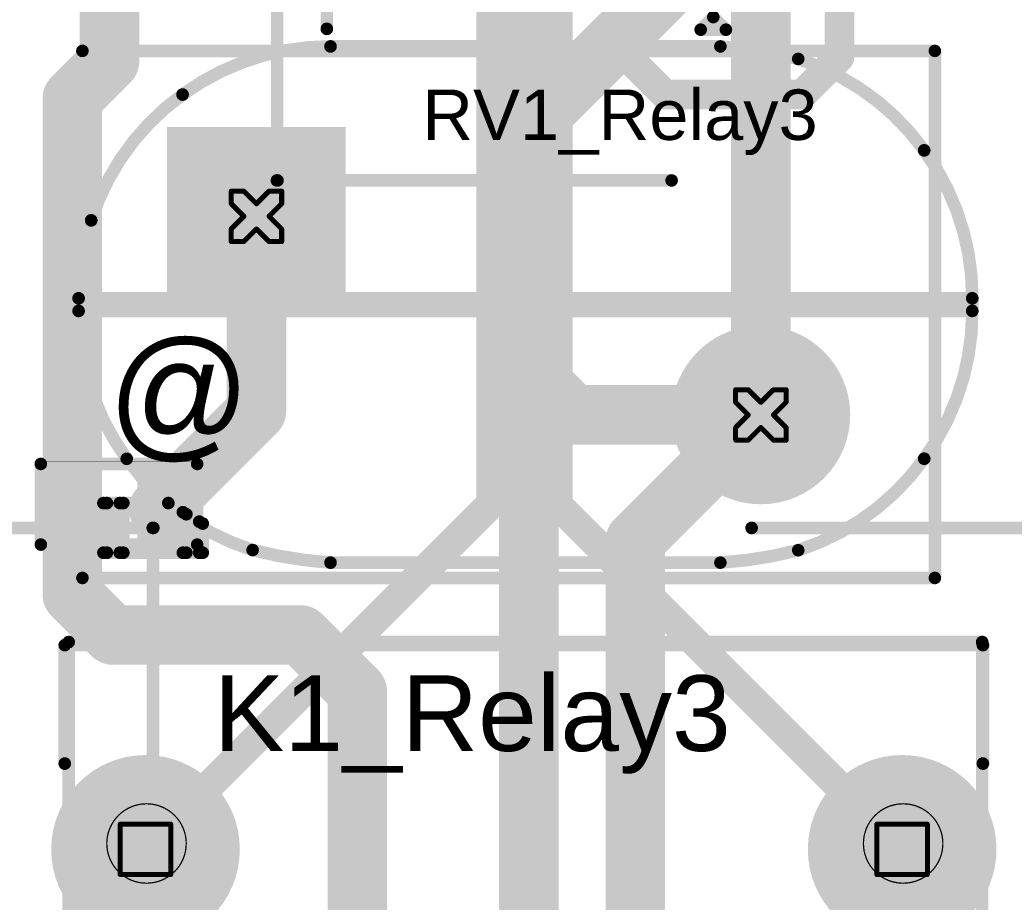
# Model space of a CAD drawing. Header units: millimetres. Extents: x -16 to 330, y -45 to 150.
# Drawn here: x 46.66 to 56.68, y -0.76 to 8.13 of the extents above; entities that cross this region are included whole.
import ezdxf

# ---------------------------------------------------------------- set-up
doc = ezdxf.new("R2010")
doc.units = ezdxf.units.MM
for name, color, linetype in [('BottomLayer', 5, 'Continuous'), ('BottomSolder', 6, 'Continuous'), ('DrillDrawing', 1, 'Continuous'), ('Mechanical1', 6, 'Continuous'), ('Mechanical13', 56, 'Continuous'), ('MidLayer1', 16, 'Continuous'), ('MidLayer2', 76, 'Continuous'), ('MultiLayer', 9, 'Continuous'), ('PadHoleLayer', 156, 'Continuous'), ('TopLayer', 1, 'Continuous'), ('TopOverlay', 2, 'Continuous'), ('TopPaste', 8, 'Continuous'), ('TopSolder', 216, 'Continuous')]:
    doc.layers.add(name, color=color, linetype=linetype)
doc.styles.add('Arial', font='arial.ttf', dxfattribs={"height": 0.2})

# ---------------------------------------------------------------- blocks, each defined once
blk = doc.blocks.new('ERZ_V07D680_9')
at = {"layer": 'BottomLayer'}
blk.add_hatch(color=5, dxfattribs=at).paths.add_polyline_path([(-3.44, 1.9), (-1.64, 1.9), (-1.64, 0.1), (-3.44, 0.1)])
h = blk.add_hatch(color=5, dxfattribs=at)
edge = h.paths.add_edge_path()
edge.add_arc((2.54, -1), 0.9, 0, 360)
at = {"layer": 'BottomSolder'}
h = blk.add_hatch(color=6, dxfattribs=at)
edge = h.paths.add_edge_path()
edge.add_arc((-2.54, 1), 0.4, 0, 360)
h = blk.add_hatch(color=6, dxfattribs=at)
edge = h.paths.add_edge_path()
edge.add_arc((2.54, -1), 0.4, 0, 360)
at = {"layer": 'MidLayer1'}
blk.add_hatch(color=16, dxfattribs=at).paths.add_polyline_path([(-3.44, 1.9), (-1.64, 1.9), (-1.64, 0.1), (-3.44, 0.1)])
h = blk.add_hatch(color=16, dxfattribs=at)
edge = h.paths.add_edge_path()
edge.add_arc((2.54, -1), 0.9, 0, 360)
at = {"layer": 'MidLayer2'}
blk.add_hatch(color=76, dxfattribs=at).paths.add_polyline_path([(-3.44, 1.9), (-1.64, 1.9), (-1.64, 0.1), (-3.44, 0.1)])
h = blk.add_hatch(color=76, dxfattribs=at)
edge = h.paths.add_edge_path()
edge.add_arc((2.54, -1), 0.9, 0, 360)
at = {"layer": 'MultiLayer'}
blk.add_hatch(color=9, dxfattribs=at).paths.add_polyline_path([(-3.44, 1.9), (-1.64, 1.9), (-1.64, 0.1), (-3.44, 0.1)])
h = blk.add_hatch(color=9, dxfattribs=at)
edge = h.paths.add_edge_path()
edge.add_arc((2.54, -1), 0.9, 0, 360)
at = {"layer": 'PadHoleLayer'}
h = blk.add_hatch(color=156, dxfattribs=at)
edge = h.paths.add_edge_path()
edge.add_arc((-2.54, 1), 0.4, 0, 360)
h = blk.add_hatch(color=156, dxfattribs=at)
edge = h.paths.add_edge_path()
edge.add_arc((2.54, -1), 0.4, 0, 360)
at = {"layer": 'TopLayer'}
blk.add_hatch(color=1, dxfattribs=at).paths.add_polyline_path([(-3.44, 1.9), (-1.64, 1.9), (-1.64, 0.1), (-3.44, 0.1)])
h = blk.add_hatch(color=1, dxfattribs=at)
edge = h.paths.add_edge_path()
edge.add_arc((2.54, -1), 0.9, 0, 360)
at = {"layer": 'TopSolder'}
h = blk.add_hatch(color=216, dxfattribs=at)
edge = h.paths.add_edge_path()
edge.add_arc((-2.54, 1), 0.4, 0, 360)
h = blk.add_hatch(color=216, dxfattribs=at)
edge = h.paths.add_edge_path()
edge.add_arc((2.54, -1), 0.4, 0, 360)
at = {"layer": 'TopOverlay', "const_width": 0.127}
for points in [[(-4.293, -2.642), (-4.293, 2.667)], [(-4.293, 2.667), (4.293, 2.667)], [(4.293, -2.642), (4.293, 2.667)], [(-4.293, -2.642), (4.293, -2.642)]]:
    blk.add_lwpolyline(points, dxfattribs=at)
at = {"layer": 'TopOverlay', "const_width": 0.0635}
for points in [[(-4.324, 2.667, 1), (-4.261, 2.667, 1)], [(-4.324, 2.667, 1), (-4.261, 2.667, 1)], [(4.261, 2.667, 1), (4.324, 2.667, 1)], [(4.261, 2.667, 1), (4.324, 2.667, 1)], [(-4.324, -2.642, 1), (-4.261, -2.642, 1)], [(-4.324, -2.642, 1), (-4.261, -2.642, 1)], [(4.261, -2.642, 1), (4.324, -2.642, 1)], [(4.261, -2.642, 1), (4.324, -2.642, 1)]]:
    blk.add_lwpolyline(points, format="xyb", close=True, dxfattribs=at)
blk = doc.blocks.new('EA2_3TNU_16')
at = {"layer": 'BottomLayer'}
h = blk.add_hatch(color=5, dxfattribs=at)
edge = h.paths.add_edge_path()
edge.add_arc((-3.81, -5.08), 0.95, 0, 360)
h = blk.add_hatch(color=5, dxfattribs=at)
edge = h.paths.add_edge_path()
edge.add_arc((3.81, -5.08), 0.95, 0, 360)
at = {"layer": 'BottomSolder'}
h = blk.add_hatch(color=6, dxfattribs=at)
edge = h.paths.add_edge_path()
edge.add_arc((-3.81, -5.08), 0.41, 0, 360)
h = blk.add_hatch(color=6, dxfattribs=at)
edge = h.paths.add_edge_path()
edge.add_arc((3.81, -5.08), 0.41, 0, 360)
at = {"layer": 'MidLayer1'}
h = blk.add_hatch(color=16, dxfattribs=at)
edge = h.paths.add_edge_path()
edge.add_arc((-3.81, -5.08), 0.95, 0, 360)
h = blk.add_hatch(color=16, dxfattribs=at)
edge = h.paths.add_edge_path()
edge.add_arc((3.81, -5.08), 0.95, 0, 360)
at = {"layer": 'MidLayer2'}
h = blk.add_hatch(color=76, dxfattribs=at)
edge = h.paths.add_edge_path()
edge.add_arc((-3.81, -5.08), 0.95, 0, 360)
h = blk.add_hatch(color=76, dxfattribs=at)
edge = h.paths.add_edge_path()
edge.add_arc((3.81, -5.08), 0.95, 0, 360)
at = {"layer": 'MultiLayer'}
h = blk.add_hatch(color=9, dxfattribs=at)
edge = h.paths.add_edge_path()
edge.add_arc((-3.81, -5.08), 0.95, 0, 360)
h = blk.add_hatch(color=9, dxfattribs=at)
edge = h.paths.add_edge_path()
edge.add_arc((3.81, -5.08), 0.95, 0, 360)
at = {"layer": 'PadHoleLayer'}
h = blk.add_hatch(color=156, dxfattribs=at)
edge = h.paths.add_edge_path()
edge.add_arc((-3.81, -5.08), 0.41, 0, 360)
h = blk.add_hatch(color=156, dxfattribs=at)
edge = h.paths.add_edge_path()
edge.add_arc((3.81, -5.08), 0.41, 0, 360)
at = {"layer": 'TopLayer'}
h = blk.add_hatch(color=1, dxfattribs=at)
edge = h.paths.add_edge_path()
edge.add_arc((-3.81, -5.08), 0.95, 0, 360)
h = blk.add_hatch(color=1, dxfattribs=at)
edge = h.paths.add_edge_path()
edge.add_arc((3.81, -5.08), 0.95, 0, 360)
at = {"layer": 'TopSolder'}
h = blk.add_hatch(color=216, dxfattribs=at)
edge = h.paths.add_edge_path()
edge.add_arc((-3.81, -5.08), 0.41, 0, 360)
h = blk.add_hatch(color=216, dxfattribs=at)
edge = h.paths.add_edge_path()
edge.add_arc((3.81, -5.08), 0.41, 0, 360)
at = {"layer": 'TopOverlay', "const_width": 0.127}
for points in [[(-4.623, -5.944), (-4.623, -7.137)], [(4.623, -5.944), (4.623, -7.137)], [(4.623, -7.137), (-4.623, -7.137)]]:
    blk.add_lwpolyline(points, dxfattribs=at)
at = {"layer": 'TopOverlay', "const_width": 0.0635}
for points in [[(-4.655, -5.944, 1), (-4.591, -5.944, 1)], [(4.591, -5.944, 1), (4.655, -5.944, 1)], [(-4.655, -7.137, 1), (-4.591, -7.137, 1)], [(-4.655, -7.137, 1), (-4.591, -7.137, 1)], [(4.591, -7.137, 1), (4.655, -7.137, 1)], [(4.591, -7.137, 1), (4.655, -7.137, 1)]]:
    blk.add_lwpolyline(points, format="xyb", close=True, dxfattribs=at)
blk = doc.blocks.new('R___0402_27')
at = {"layer": 'TopLayer'}
for points in [[(-0.699, -0.318), (-0.699, 0.318), (-0.241, 0.318), (-0.241, -0.318)], [(0.241, -0.318), (0.241, 0.318), (0.699, 0.318), (0.699, -0.318)]]:
    blk.add_hatch(color=1, dxfattribs=at).paths.add_polyline_path(points)
at = {"layer": 'TopPaste'}
for points in [[(-0.699, -0.318), (-0.699, 0.318), (-0.241, 0.318), (-0.241, -0.318)], [(0.241, -0.318), (0.241, 0.318), (0.699, 0.318), (0.699, -0.318)]]:
    blk.add_hatch(color=8, dxfattribs=at).paths.add_polyline_path(points)
at = {"layer": 'TopSolder'}
for points in [[(-0.754, -0.373), (-0.754, 0.373), (-0.186, 0.373), (-0.186, -0.373)], [(0.186, -0.373), (0.186, 0.373), (0.754, 0.373), (0.754, -0.373)]]:
    blk.add_hatch(color=216, dxfattribs=at).paths.add_polyline_path(points)
at = {"layer": 'TopOverlay'}
for points, const_width in [([(0.787, 0.406), (-0.787, 0.406)], 0.127), ([(-0.787, 0.406), (-0.787, -0.406)], 0.127), ([(0.787, 0.406), (0.787, -0.406)], 0.127), ([(0.787, -0.406), (-0.787, -0.406)], 0.127), ([(0.813, -0.432), (-0.813, -0.432)], 0.00323)]:
    blk.add_lwpolyline(points, dxfattribs=dict(at, const_width=const_width))
for points, const_width in [([(-0.819, 0.406, 1), (-0.756, 0.406, 1)], 0.0635), ([(-0.819, 0.406, 1), (-0.756, 0.406, 1)], 0.0635), ([(0.756, 0.406, 1), (0.819, 0.406, 1)], 0.0635), ([(0.756, 0.406, 1), (0.819, 0.406, 1)], 0.0635), ([(-0.819, -0.406, 1), (-0.756, -0.406, 1)], 0.0635), ([(-0.819, -0.406, 1), (-0.756, -0.406, 1)], 0.0635), ([(0.756, -0.406, 1), (0.819, -0.406, 1)], 0.0635), ([(0.756, -0.406, 1), (0.819, -0.406, 1)], 0.0635), ([(-0.814, -0.432, 1), (-0.812, -0.432, 1)], 0.00161), ([(0.812, -0.432, 1), (0.814, -0.432, 1)], 0.00161)]:
    blk.add_lwpolyline(points, format="xyb", close=True, dxfattribs=dict(at, const_width=const_width))
blk = doc.blocks.new('SOP_4_1_27_________B____2_6___63')
at = {"layer": 'TopLayer'}
for points in [[(-3.875, 1.035), (-2.375, 1.035), (-2.375, 0.235), (-3.875, 0.235)], [(2.375, 1.035), (3.875, 1.035), (3.875, 0.235), (2.375, 0.235)], [(2.375, 1.035), (3.875, 1.035), (3.875, 0.235), (2.375, 0.235)], [(-3.875, -0.235), (-2.375, -0.235), (-2.375, -1.035), (-3.875, -1.035)], [(2.375, -0.235), (3.875, -0.235), (3.875, -1.035), (2.375, -1.035)]]:
    blk.add_hatch(color=1, dxfattribs=at).paths.add_polyline_path(points)
at = {"layer": 'TopPaste'}
for points in [[(-3.875, 1.035), (-2.375, 1.035), (-2.375, 0.235), (-3.875, 0.235)], [(2.375, 1.035), (3.875, 1.035), (3.875, 0.235), (2.375, 0.235)], [(2.375, 1.035), (3.875, 1.035), (3.875, 0.235), (2.375, 0.235)], [(-3.875, -0.235), (-2.375, -0.235), (-2.375, -1.035), (-3.875, -1.035)], [(2.375, -0.235), (3.875, -0.235), (3.875, -1.035), (2.375, -1.035)]]:
    blk.add_hatch(color=8, dxfattribs=at).paths.add_polyline_path(points)
at = {"layer": 'TopSolder'}
for points in [[(-3.875, 1.035), (-2.375, 1.035), (-2.375, 0.235), (-3.875, 0.235)], [(2.375, 1.035), (3.875, 1.035), (3.875, 0.235), (2.375, 0.235)], [(2.375, 1.035), (3.875, 1.035), (3.875, 0.235), (2.375, 0.235)], [(-3.875, -0.235), (-2.375, -0.235), (-2.375, -1.035), (-3.875, -1.035)], [(2.375, -0.235), (3.875, -0.235), (3.875, -1.035), (2.375, -1.035)]]:
    blk.add_hatch(color=216, dxfattribs=at).paths.add_polyline_path(points)
at = {"layer": 'TopOverlay', "const_width": 0.127}
for points in [[(-1.778, 1.448), (2.083, 1.448)], [(-4.166, 0.762), (-4.166, 0.508)], [(-4.166, 0.762), (-4.039, 0.635)], [(-4.039, 0.635), (-4.166, 0.508)], [(-1.778, -1.448), (2.083, -1.448)]]:
    blk.add_lwpolyline(points, dxfattribs=at)
at = {"layer": 'TopOverlay', "const_width": 0.0635}
for points in [[(-1.81, 1.448, 1), (-1.746, 1.448, 1)], [(2.051, 1.448, 1), (2.115, 1.448, 1)], [(-4.197, 0.762, 1), (-4.134, 0.762, 1)], [(-4.197, 0.762, 1), (-4.134, 0.762, 1)], [(-4.07, 0.635, 1), (-4.007, 0.635, 1)], [(-4.07, 0.635, 1), (-4.007, 0.635, 1)], [(-4.197, 0.508, 1), (-4.134, 0.508, 1)], [(-4.197, 0.508, 1), (-4.134, 0.508, 1)], [(-1.81, -1.448, 1), (-1.746, -1.448, 1)], [(2.051, -1.448, 1), (2.115, -1.448, 1)]]:
    blk.add_lwpolyline(points, format="xyb", close=True, dxfattribs=at)

msp = doc.modelspace()

# ---------------------------------------------------------------- linework, layer by layer
at = {"layer": 'BottomLayer', "const_width": 0.3}
for points in [[(51.41, 3.251), (51.41, 10.25)], [(52.082, 3.24), (52.082, 9.765)], [(47.93, -0.229), (51.41, 3.251)], [(52.082, 3.24), (55.55, -0.229)]]:
    msp.add_lwpolyline(points, dxfattribs=at)
at = {"layer": 'BottomLayer', "const_width": 0.15}
for points in [[(51.335, 3.251, 1), (51.485, 3.251, 1)], [(51.335, 3.251, 1), (51.485, 3.251, 1)], [(52.007, 3.24, 1), (52.157, 3.24, 1)], [(52.007, 3.24, 1), (52.157, 3.24, 1)], [(47.855, -0.229, 1), (48.005, -0.229, 1)], [(55.475, -0.229, 1), (55.625, -0.229, 1)]]:
    msp.add_lwpolyline(points, format="xyb", close=True, dxfattribs=at)
at = {"layer": 'DrillDrawing', "const_width": 0.0508}
for points in [[(48.793, 6.274), (48.793, 6.401)], [(48.793, 6.401), (48.92, 6.401)], [(48.92, 6.401), (49.047, 6.274)], [(49.047, 6.274), (49.174, 6.401)], [(49.174, 6.401), (49.301, 6.401)], [(49.301, 6.274), (49.301, 6.401)], [(48.793, 6.274), (48.92, 6.147)], [(49.174, 6.147), (49.301, 6.274)], [(48.793, 6.02), (48.92, 6.147)], [(49.174, 6.147), (49.301, 6.02)], [(48.793, 5.893), (48.793, 6.02)], [(48.92, 5.893), (49.047, 6.02)], [(49.047, 6.02), (49.174, 5.893)], [(49.301, 5.893), (49.301, 6.02)], [(48.793, 5.893), (48.92, 5.893)], [(49.174, 5.893), (49.301, 5.893)], [(53.873, 4.274), (53.873, 4.401)], [(53.873, 4.401), (54, 4.401)], [(54, 4.401), (54.127, 4.274)], [(54.127, 4.274), (54.254, 4.401)], [(54.254, 4.401), (54.381, 4.401)], [(54.381, 4.274), (54.381, 4.401)], [(53.873, 4.274), (54, 4.147)], [(54.254, 4.147), (54.381, 4.274)], [(53.873, 4.02), (54, 4.147)], [(54.254, 4.147), (54.381, 4.02)], [(53.873, 3.893), (53.873, 4.02)], [(54, 3.893), (54.127, 4.02)], [(54.127, 4.02), (54.254, 3.893)], [(54.381, 3.893), (54.381, 4.02)], [(53.873, 3.893), (54, 3.893)], [(54.254, 3.893), (54.381, 3.893)], [(47.676, 0.025), (48.184, 0.025)], [(47.676, -0.483), (47.676, 0.025)], [(48.184, -0.483), (48.184, 0.025)], [(55.296, 0.025), (55.804, 0.025)], [(55.296, -0.483), (55.296, 0.025)], [(55.804, -0.483), (55.804, 0.025)], [(47.676, -0.483), (48.184, -0.483)], [(55.296, -0.483), (55.804, -0.483)]]:
    msp.add_lwpolyline(points, dxfattribs=at)
at = {"layer": 'DrillDrawing', "const_width": 0.0254}
for points in [[(48.781, 6.401, 1), (48.806, 6.401, 1)], [(48.781, 6.401, 1), (48.806, 6.401, 1)], [(48.908, 6.401, 1), (48.933, 6.401, 1)], [(48.908, 6.401, 1), (48.933, 6.401, 1)], [(49.162, 6.401, 1), (49.187, 6.401, 1)], [(49.162, 6.401, 1), (49.187, 6.401, 1)], [(49.289, 6.401, 1), (49.314, 6.401, 1)], [(49.289, 6.401, 1), (49.314, 6.401, 1)], [(48.781, 6.274, 1), (48.806, 6.274, 1)], [(48.781, 6.274, 1), (48.806, 6.274, 1)], [(49.035, 6.274, 1), (49.06, 6.274, 1)], [(49.035, 6.274, 1), (49.06, 6.274, 1)], [(49.289, 6.274, 1), (49.314, 6.274, 1)], [(49.289, 6.274, 1), (49.314, 6.274, 1)], [(48.908, 6.147, 1), (48.933, 6.147, 1)], [(48.908, 6.147, 1), (48.933, 6.147, 1)], [(49.162, 6.147, 1), (49.187, 6.147, 1)], [(49.162, 6.147, 1), (49.187, 6.147, 1)], [(48.781, 6.02, 1), (48.806, 6.02, 1)], [(48.781, 6.02, 1), (48.806, 6.02, 1)], [(49.035, 6.02, 1), (49.06, 6.02, 1)], [(49.035, 6.02, 1), (49.06, 6.02, 1)], [(49.289, 6.02, 1), (49.314, 6.02, 1)], [(49.289, 6.02, 1), (49.314, 6.02, 1)], [(48.781, 5.893, 1), (48.806, 5.893, 1)], [(48.781, 5.893, 1), (48.806, 5.893, 1)], [(48.908, 5.893, 1), (48.933, 5.893, 1)], [(48.908, 5.893, 1), (48.933, 5.893, 1)], [(49.162, 5.893, 1), (49.187, 5.893, 1)], [(49.162, 5.893, 1), (49.187, 5.893, 1)], [(49.289, 5.893, 1), (49.314, 5.893, 1)], [(49.289, 5.893, 1), (49.314, 5.893, 1)], [(53.861, 4.401, 1), (53.886, 4.401, 1)], [(53.861, 4.401, 1), (53.886, 4.401, 1)], [(53.988, 4.401, 1), (54.013, 4.401, 1)], [(53.988, 4.401, 1), (54.013, 4.401, 1)], [(54.242, 4.401, 1), (54.267, 4.401, 1)], [(54.242, 4.401, 1), (54.267, 4.401, 1)], [(54.369, 4.401, 1), (54.394, 4.401, 1)], [(54.369, 4.401, 1), (54.394, 4.401, 1)], [(53.861, 4.274, 1), (53.886, 4.274, 1)], [(53.861, 4.274, 1), (53.886, 4.274, 1)], [(54.115, 4.274, 1), (54.14, 4.274, 1)], [(54.115, 4.274, 1), (54.14, 4.274, 1)], [(54.369, 4.274, 1), (54.394, 4.274, 1)], [(54.369, 4.274, 1), (54.394, 4.274, 1)], [(53.988, 4.147, 1), (54.013, 4.147, 1)], [(53.988, 4.147, 1), (54.013, 4.147, 1)], [(54.242, 4.147, 1), (54.267, 4.147, 1)], [(54.242, 4.147, 1), (54.267, 4.147, 1)], [(53.861, 4.02, 1), (53.886, 4.02, 1)], [(53.861, 4.02, 1), (53.886, 4.02, 1)], [(54.115, 4.02, 1), (54.14, 4.02, 1)], [(54.115, 4.02, 1), (54.14, 4.02, 1)], [(54.369, 4.02, 1), (54.394, 4.02, 1)], [(54.369, 4.02, 1), (54.394, 4.02, 1)], [(53.861, 3.893, 1), (53.886, 3.893, 1)], [(53.861, 3.893, 1), (53.886, 3.893, 1)], [(53.988, 3.893, 1), (54.013, 3.893, 1)], [(53.988, 3.893, 1), (54.013, 3.893, 1)], [(54.242, 3.893, 1), (54.267, 3.893, 1)], [(54.242, 3.893, 1), (54.267, 3.893, 1)], [(54.369, 3.893, 1), (54.394, 3.893, 1)], [(54.369, 3.893, 1), (54.394, 3.893, 1)], [(47.663, 0.025, 1), (47.688, 0.025, 1)], [(47.663, 0.025, 1), (47.688, 0.025, 1)], [(48.171, 0.025, 1), (48.196, 0.025, 1)], [(48.171, 0.025, 1), (48.196, 0.025, 1)], [(55.283, 0.025, 1), (55.308, 0.025, 1)], [(55.283, 0.025, 1), (55.308, 0.025, 1)], [(55.791, 0.025, 1), (55.816, 0.025, 1)], [(55.791, 0.025, 1), (55.816, 0.025, 1)], [(47.663, -0.483, 1), (47.688, -0.483, 1)], [(47.663, -0.483, 1), (47.688, -0.483, 1)], [(48.171, -0.483, 1), (48.196, -0.483, 1)], [(48.171, -0.483, 1), (48.196, -0.483, 1)], [(55.283, -0.483, 1), (55.308, -0.483, 1)], [(55.283, -0.483, 1), (55.308, -0.483, 1)], [(55.791, -0.483, 1), (55.816, -0.483, 1)], [(55.791, -0.483, 1), (55.816, -0.483, 1)]]:
    msp.add_lwpolyline(points, format="xyb", close=True, dxfattribs=at)
at = {"layer": 'Mechanical1'}
for points, const_width in [([(48.34, -0.17, 1), (47.54, -0.17, 1)], 0.0127), ([(55.96, -0.17, 1), (55.16, -0.17, 1)], 0.0127), ([(47.537, -0.17, 1), (47.543, -0.17, 1)], 0.00635), ([(48.337, -0.17, 1), (48.343, -0.17, 1)], 0.00635), ([(55.157, -0.17, 1), (55.163, -0.17, 1)], 0.00635), ([(55.957, -0.17, 1), (55.963, -0.17, 1)], 0.00635)]:
    msp.add_lwpolyline(points, format="xyb", close=True, dxfattribs=dict(at, const_width=const_width))
at = {"layer": 'Mechanical13', "const_width": 0.127}
for points in [[(49.256, 6.509), (49.256, 14.454)], [(49.256, 6.509), (49.256, 14.454)], [(49.756, 8.036), (49.756, 12.009)], [(49.756, 8.036), (49.756, 12.009)], [(49.793, 7.859), (53.72, 7.859)], [(49.256, 6.509), (53.229, 6.509)], [(49.256, 6.509), (53.229, 6.509)], [(47.256, 5.195), (47.256, 5.322)], [(47.256, 5.322), (56.256, 5.322)], [(56.256, 5.195), (56.256, 5.322)], [(47.256, 5.195), (56.256, 5.195)], [(47.506, 3.259), (47.541, 3.259)], [(47.506, 2.759), (47.506, 3.259)], [(47.541, 3.259), (47.671, 3.259)], [(47.541, 2.759), (47.541, 3.259)], [(47.671, 3.259), (47.706, 3.259)], [(47.671, 2.759), (47.671, 3.259)], [(47.706, 3.259), (48.16, 3.259)], [(47.706, 2.759), (47.706, 3.259)], [(48.306, 2.759), (48.306, 3.167)], [(48.341, 2.759), (48.341, 3.147)], [(48.471, 2.759), (48.471, 3.072)], [(48.506, 2.759), (48.506, 3.053)], [(44.034, 3.009), (48.006, 3.009)], [(44.034, 3.009), (48.006, 3.009)], [(48.006, -4.936), (48.006, 3.009)], [(48.006, -4.936), (48.006, 3.009)], [(54.034, 3.009), (58.006, 3.009)], [(54.034, 3.009), (58.006, 3.009)], [(47.506, 2.759), (47.541, 2.759)], [(47.541, 2.759), (47.671, 2.759)], [(47.671, 2.759), (47.706, 2.759)], [(47.706, 2.759), (48.306, 2.759)], [(48.306, 2.759), (48.341, 2.759)], [(48.341, 2.759), (48.471, 2.759)], [(48.471, 2.759), (48.506, 2.759)], [(49.793, 2.659), (53.72, 2.659)], [(47.156, 1.859), (56.356, 1.859)], [(47.156, -12.341), (47.156, 1.859)], [(56.356, -12.341), (56.356, 1.859)]]:
    msp.add_lwpolyline(points, dxfattribs=at)
at = {"layer": 'Mechanical13'}
for points, const_width in [([(49.724, 8.036, 1), (49.788, 8.036, 1)], 0.0635), ([(49.724, 8.036, 1), (49.788, 8.036, 1)], 0.0635), ([(49.761, 7.859, 1), (49.825, 7.859, 1)], 0.0635), ([(49.761, 7.859, 1), (49.825, 7.859, 1)], 0.0635), ([(53.688, 7.859, 1), (53.751, 7.859, 1)], 0.0635), ([(53.688, 7.859, 1), (53.751, 7.859, 1)], 0.0635), ([(54.472, 7.733, 1), (54.535, 7.733, 1)], 0.0635), ([(54.472, 7.733, 1), (54.535, 7.733, 1)], 0.0635), ([(48.271, 7.374, 1), (48.335, 7.374, 1)], 0.0635), ([(48.271, 7.374, 1), (48.335, 7.374, 1)], 0.0635), ([(55.74, 6.812, 1), (55.804, 6.812, 1)], 0.0635), ([(55.74, 6.812, 1), (55.804, 6.812, 1)], 0.0635), ([(49.259, 6.509, 1), (49.253, 6.509, 1)], 0.127), ([(49.259, 6.509, 1), (49.253, 6.509, 1)], 0.127), ([(49.221, 6.509, 1), (49.285, 6.509, 1)], 0.0635), ([(49.221, 6.509, 1), (49.285, 6.509, 1)], 0.0635), ([(49.224, 6.509, 1), (49.288, 6.509, 1)], 0.0635), ([(49.224, 6.509, 1), (49.288, 6.509, 1)], 0.0635), ([(49.224, 6.509, 1), (49.288, 6.509, 1)], 0.0635), ([(49.224, 6.509, 1), (49.288, 6.509, 1)], 0.0635), ([(49.228, 6.509, 1), (49.291, 6.509, 1)], 0.0635), ([(49.228, 6.509, 1), (49.291, 6.509, 1)], 0.0635), ([(53.197, 6.509, 1), (53.26, 6.509, 1)], 0.0635), ([(53.197, 6.509, 1), (53.26, 6.509, 1)], 0.0635), ([(47.351, 6.107, 1), (47.415, 6.107, 1)], 0.0635), ([(47.351, 6.107, 1), (47.415, 6.107, 1)], 0.0635), ([(47.224, 5.322, 1), (47.288, 5.322, 1)], 0.0635), ([(47.224, 5.322, 1), (47.288, 5.322, 1)], 0.0635), ([(47.224, 5.322, 1), (47.288, 5.322, 1)], 0.0635), ([(56.224, 5.322, 1), (56.288, 5.322, 1)], 0.0635), ([(56.224, 5.322, 1), (56.288, 5.322, 1)], 0.0635), ([(56.224, 5.322, 1), (56.288, 5.322, 1)], 0.0635), ([(47.224, 5.195, 1), (47.288, 5.195, 1)], 0.0635), ([(47.224, 5.195, 1), (47.288, 5.195, 1)], 0.0635), ([(47.224, 5.195, 1), (47.288, 5.195, 1)], 0.0635), ([(56.224, 5.195, 1), (56.288, 5.195, 1)], 0.0635), ([(56.224, 5.195, 1), (56.288, 5.195, 1)], 0.0635), ([(56.224, 5.195, 1), (56.288, 5.195, 1)], 0.0635), ([(47.709, 3.705, 1), (47.772, 3.705, 1)], 0.0635), ([(47.709, 3.705, 1), (47.772, 3.705, 1)], 0.0635), ([(55.74, 3.706, 1), (55.804, 3.706, 1)], 0.0635), ([(55.74, 3.706, 1), (55.804, 3.706, 1)], 0.0635), ([(47.474, 3.259, 1), (47.538, 3.259, 1)], 0.0635), ([(47.474, 3.259, 1), (47.538, 3.259, 1)], 0.0635), ([(47.509, 3.259, 1), (47.573, 3.259, 1)], 0.0635), ([(47.509, 3.259, 1), (47.573, 3.259, 1)], 0.0635), ([(47.509, 3.259, 1), (47.573, 3.259, 1)], 0.0635), ([(47.639, 3.259, 1), (47.703, 3.259, 1)], 0.0635), ([(47.639, 3.259, 1), (47.703, 3.259, 1)], 0.0635), ([(47.639, 3.259, 1), (47.703, 3.259, 1)], 0.0635), ([(47.674, 3.259, 1), (47.738, 3.259, 1)], 0.0635), ([(47.674, 3.259, 1), (47.738, 3.259, 1)], 0.0635), ([(47.674, 3.259, 1), (47.738, 3.259, 1)], 0.0635), ([(48.128, 3.259, 1), (48.192, 3.259, 1)], 0.0635), ([(48.274, 3.167, 1), (48.338, 3.167, 1)], 0.0635), ([(48.309, 3.147, 1), (48.373, 3.147, 1)], 0.0635), ([(48.439, 3.072, 1), (48.503, 3.072, 1)], 0.0635), ([(48.474, 3.053, 1), (48.538, 3.053, 1)], 0.0635), ([(48.009, 3.009, 1), (48.003, 3.009, 1)], 0.127), ([(48.009, 3.009, 1), (48.003, 3.009, 1)], 0.127), ([(47.971, 3.009, 1), (48.035, 3.009, 1)], 0.0635), ([(47.971, 3.009, 1), (48.035, 3.009, 1)], 0.0635), ([(47.974, 3.009, 1), (48.038, 3.009, 1)], 0.0635), ([(47.974, 3.009, 1), (48.038, 3.009, 1)], 0.0635), ([(47.974, 3.009, 1), (48.038, 3.009, 1)], 0.0635), ([(47.974, 3.009, 1), (48.038, 3.009, 1)], 0.0635), ([(47.978, 3.009, 1), (48.041, 3.009, 1)], 0.0635), ([(47.978, 3.009, 1), (48.041, 3.009, 1)], 0.0635), ([(54.002, 3.009, 1), (54.066, 3.009, 1)], 0.0635), ([(54.002, 3.009, 1), (54.066, 3.009, 1)], 0.0635), ([(47.474, 2.759, 1), (47.538, 2.759, 1)], 0.0635), ([(47.474, 2.759, 1), (47.538, 2.759, 1)], 0.0635), ([(47.509, 2.759, 1), (47.573, 2.759, 1)], 0.0635), ([(47.509, 2.759, 1), (47.573, 2.759, 1)], 0.0635), ([(47.509, 2.759, 1), (47.573, 2.759, 1)], 0.0635), ([(47.639, 2.759, 1), (47.703, 2.759, 1)], 0.0635), ([(47.639, 2.759, 1), (47.703, 2.759, 1)], 0.0635), ([(47.639, 2.759, 1), (47.703, 2.759, 1)], 0.0635), ([(47.674, 2.759, 1), (47.738, 2.759, 1)], 0.0635), ([(47.674, 2.759, 1), (47.738, 2.759, 1)], 0.0635), ([(47.674, 2.759, 1), (47.738, 2.759, 1)], 0.0635), ([(48.274, 2.759, 1), (48.338, 2.759, 1)], 0.0635), ([(48.274, 2.759, 1), (48.338, 2.759, 1)], 0.0635), ([(48.274, 2.759, 1), (48.338, 2.759, 1)], 0.0635), ([(48.309, 2.759, 1), (48.373, 2.759, 1)], 0.0635), ([(48.309, 2.759, 1), (48.373, 2.759, 1)], 0.0635), ([(48.309, 2.759, 1), (48.373, 2.759, 1)], 0.0635), ([(48.439, 2.759, 1), (48.503, 2.759, 1)], 0.0635), ([(48.439, 2.759, 1), (48.503, 2.759, 1)], 0.0635), ([(48.439, 2.759, 1), (48.503, 2.759, 1)], 0.0635), ([(48.474, 2.759, 1), (48.538, 2.759, 1)], 0.0635), ([(48.474, 2.759, 1), (48.538, 2.759, 1)], 0.0635), ([(48.977, 2.786, 1), (49.04, 2.786, 1)], 0.0635), ([(48.977, 2.786, 1), (49.04, 2.786, 1)], 0.0635), ([(54.472, 2.784, 1), (54.535, 2.784, 1)], 0.0635), ([(54.472, 2.784, 1), (54.535, 2.784, 1)], 0.0635), ([(49.761, 2.659, 1), (49.825, 2.659, 1)], 0.0635), ([(49.761, 2.659, 1), (49.825, 2.659, 1)], 0.0635), ([(53.688, 2.659, 1), (53.751, 2.659, 1)], 0.0635), ([(53.688, 2.659, 1), (53.751, 2.659, 1)], 0.0635), ([(47.124, 1.859, 1), (47.188, 1.859, 1)], 0.0635), ([(47.124, 1.859, 1), (47.188, 1.859, 1)], 0.0635), ([(56.324, 1.859, 1), (56.388, 1.859, 1)], 0.0635), ([(56.324, 1.859, 1), (56.388, 1.859, 1)], 0.0635)]:
    msp.add_lwpolyline(points, format="xyb", close=True, dxfattribs=dict(at, const_width=const_width))
at = {"layer": 'Mechanical13', "const_width": 0.127}
for points in [[(48.303, 7.374, -0.159927), (49.793, 7.859)], [(53.72, 7.859, -0.047229), (54.504, 7.733)], [(54.504, 7.733, -0.160796), (55.772, 6.812)], [(47.383, 6.107, -0.161592), (48.303, 7.374)], [(55.772, 6.812, -0.160703), (56.256, 5.322)], [(47.256, 5.322, -0.045294), (47.383, 6.107)], [(47.741, 3.705, -0.159927), (47.256, 5.195)], [(56.256, 5.195, -0.160703), (55.772, 3.706)], [(49.008, 2.786, -0.161592), (47.741, 3.705)], [(55.772, 3.706, -0.160796), (54.504, 2.784)], [(49.793, 2.659, -0.045294), (49.008, 2.786)], [(54.504, 2.784, -0.047229), (53.72, 2.659)]]:
    msp.add_lwpolyline(points, format="xyb", dxfattribs=at)
at = {"layer": 'MidLayer1', "const_width": 0.6}
for points in [[(54.127, 4.147), (54.127, 13.825)], [(52.863, 2.882), (54.127, 4.147)], [(52.863, -2.712), (52.863, 2.882)]]:
    msp.add_lwpolyline(points, dxfattribs=at)
at = {"layer": 'MidLayer1', "const_width": 0.3}
for points in [[(53.977, 4.147, 1), (54.277, 4.147, 1)], [(53.977, 4.147, 1), (54.277, 4.147, 1)], [(52.713, 2.882, 1), (53.013, 2.882, 1)], [(52.713, 2.882, 1), (53.013, 2.882, 1)]]:
    msp.add_lwpolyline(points, format="xyb", close=True, dxfattribs=at)
at = {"layer": 'MidLayer2', "const_width": 0.6}
for points in [[(51.791, 7.047), (53.431, 8.687)], [(51.791, -6.994), (51.791, 7.047)]]:
    msp.add_lwpolyline(points, dxfattribs=at)
at = {"layer": 'MidLayer2', "const_width": 0.3}
msp.add_lwpolyline([(51.641, 7.047, 1), (51.941, 7.047, 1)], format="xyb", close=True, dxfattribs=at)
msp.add_lwpolyline([(51.641, 7.047, 1), (51.941, 7.047, 1)], format="xyb", close=True, dxfattribs=at)
at = {"layer": 'TopLayer'}
for points, const_width in [([(52.791, 7.746), (52.791, 11.527)], 0.3), ([(54.918, 7.749), (54.918, 9.068)], 0.3), ([(47.567, 7.71), (47.567, 8.827)], 0.6), ([(51.743, 4.645), (51.743, 8.903)], 0.6), ([(47.193, 7.336), (47.567, 7.71)], 0.6), ([(52.791, 7.746), (53.163, 7.374)], 0.3), ([(54.542, 7.374), (54.918, 7.749)], 0.3), ([(47.193, 3.247), (47.193, 7.336)], 0.6), ([(53.163, 7.374), (54.542, 7.374)], 0.3), ([(49.047, 4.185), (49.047, 6.147)], 0.6), ([(51.743, 4.645), (52.241, 4.147)], 0.6), ([(48.063, 3.2), (49.047, 4.185)], 0.6), ([(52.241, 4.147), (54.127, 4.147)], 0.6), ([(54.127, 4.141), (54.127, 4.147)], 0.6), ([(47.193, 2.337), (47.193, 3.247)], 0.6), ([(47.193, 2.337), (47.6, 1.93)], 0.6), ([(47.6, 1.93), (49.495, 1.93)], 0.6), ([(49.495, 1.93), (50.063, 1.362)], 0.6), ([(50.063, -1.867), (50.063, 1.362)], 0.6)]:
    msp.add_lwpolyline(points, dxfattribs=dict(at, const_width=const_width))
for points, const_width in [([(47.417, 7.71, 1), (47.717, 7.71, 1)], 0.3), ([(47.417, 7.71, 1), (47.717, 7.71, 1)], 0.3), ([(52.716, 7.746, 1), (52.866, 7.746, 1)], 0.15), ([(52.716, 7.746, 1), (52.866, 7.746, 1)], 0.15), ([(54.843, 7.749, 1), (54.993, 7.749, 1)], 0.15), ([(54.843, 7.749, 1), (54.993, 7.749, 1)], 0.15), ([(47.043, 7.336, 1), (47.343, 7.336, 1)], 0.3), ([(47.043, 7.336, 1), (47.343, 7.336, 1)], 0.3), ([(53.088, 7.374, 1), (53.238, 7.374, 1)], 0.15), ([(53.088, 7.374, 1), (53.238, 7.374, 1)], 0.15), ([(54.467, 7.374, 1), (54.617, 7.374, 1)], 0.15), ([(54.467, 7.374, 1), (54.617, 7.374, 1)], 0.15), ([(48.897, 6.147, 1), (49.197, 6.147, 1)], 0.3), ([(51.593, 4.645, 1), (51.893, 4.645, 1)], 0.3), ([(51.593, 4.645, 1), (51.893, 4.645, 1)], 0.3), ([(48.897, 4.185, 1), (49.197, 4.185, 1)], 0.3), ([(48.897, 4.185, 1), (49.197, 4.185, 1)], 0.3), ([(52.091, 4.147, 1), (52.391, 4.147, 1)], 0.3), ([(52.091, 4.147, 1), (52.391, 4.147, 1)], 0.3), ([(53.977, 4.147, 1), (54.277, 4.147, 1)], 0.3), ([(53.977, 4.147, 1), (54.277, 4.147, 1)], 0.3), ([(53.977, 4.141, 1), (54.277, 4.141, 1)], 0.3), ([(47.043, 3.247, 1), (47.343, 3.247, 1)], 0.3), ([(47.043, 3.247, 1), (47.343, 3.247, 1)], 0.3), ([(47.913, 3.2, 1), (48.213, 3.2, 1)], 0.3), ([(47.043, 2.337, 1), (47.343, 2.337, 1)], 0.3), ([(47.043, 2.337, 1), (47.343, 2.337, 1)], 0.3), ([(47.45, 1.93, 1), (47.75, 1.93, 1)], 0.3), ([(47.45, 1.93, 1), (47.75, 1.93, 1)], 0.3), ([(49.345, 1.93, 1), (49.645, 1.93, 1)], 0.3), ([(49.345, 1.93, 1), (49.645, 1.93, 1)], 0.3), ([(49.913, 1.362, 1), (50.213, 1.362, 1)], 0.3), ([(49.913, 1.362, 1), (50.213, 1.362, 1)], 0.3)]:
    msp.add_lwpolyline(points, format="xyb", close=True, dxfattribs=dict(at, const_width=const_width))

# ---------------------------------------------------------------- block references
for name, p, rotation in [('SOP_4_1_27_________B____2_6___63', (54.283, 12.193), 90), ('R___0402_27', (47.663, 3.247), 180), ('EA2_3TNU_16', (51.74, -5.309), 180)]:
    msp.add_blockref(name, p, dxfattribs=dict(rotation=rotation))
msp.add_blockref('ERZ_V07D680_9', (51.587, 5.147))

# ---------------------------------------------------------------- texts
at = {"layer": 'TopOverlay', "style": 'Arial'}
for s, height, p in [('RV1_Relay3', 0.508, (50.716, 6.917)), ('@', 1.016, (47.549, 3.874)), ('K1_Relay3', 0.762, (48.617, 0.762))]:
    msp.add_text(s, height=height, dxfattribs=at).set_placement(p)

doc.saveas('drawing.dxf')
